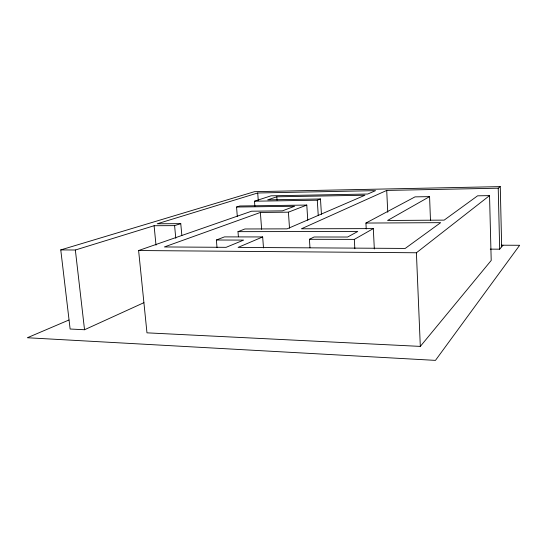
<?xml version="1.0" encoding="UTF-8"?>
<svg xmlns="http://www.w3.org/2000/svg" width="547" height="547" viewBox="0 0 547 547"><rect width="100%" height="100%" fill="white"/><g stroke="black" fill="none" stroke-linecap="round" stroke-linejoin="round"><path stroke-width="0.82" d="M237.295 216.352L236.55 207.033L294.614 206.26L282.402 210.862L251.586 211.204L138.61 250.526L146.972 332.836L420.315 346.401L491.206 260.454L489.538 195.621L477.599 195.819L444.164 220.12L387.591 220.475L429.573 196.626L430.489 220.53M490.283 249.131L499.678 249.186L502.98 245.206M138.61 250.526L416.404 252.769L489.538 195.621M374.333 248.953L373.3 228.598L301.397 228.796L386.715 190.424L498.228 188.202L500.266 186.623L501.667 246.793M309.971 247.777L309.417 239.285L354.326 239.381L373.3 228.598M366.237 228.995L365.922 223.053L415.029 196.872L429.573 196.626M309.417 239.285L314.074 236.995L347.632 237.029L357.752 231.49L237.993 231.661L238.403 236.762M500.266 186.623L254.478 191.676L60.765 249.897L70.125 329.027L84.539 329.738L143.902 302.682M68.929 320.009L27.35 337.745L435.46 360.377L519.65 245.282L501.278 245.2M263.49 247.921L262.669 236.94L238.068 247.401L405.197 248.434L440.663 222.663L365.922 223.053M217.022 247.62L216.38 240.017L224.461 236.892L262.669 236.94M237.993 231.661L244.94 228.974L287.093 228.858L364.958 195.231L276.823 196.811L267.688 199.846L320.48 198.971L321.431 214.294M216.38 240.017L243.627 240.092L226.109 247.333L164.38 246.95L260.372 212.462L288.413 212.168L306.785 205.063L307.77 220.263M254.875 206.281L254.492 201.207L317.287 200.202L320.48 198.971M236.55 207.033L239.771 205.987L306.785 205.063M254.492 201.207L271.073 195.812L367.728 194.035L375.57 190.643L257.705 192.988L157.242 223.778L180.763 223.648L181.85 235.442M60.765 249.897L75.349 250.013L154.097 225.726L174.596 225.631L180.763 223.648M75.349 250.013L84.539 329.738M154.097 225.726L155.998 245.138M174.596 225.631L175.778 238.273M260.372 212.462L261.637 229.323M257.705 192.988L258.28 200.564M276.823 196.811L277.062 200.195M288.413 212.168L289.513 228.195M317.287 200.202L318.245 215.45M354.326 239.381L354.839 248.728M386.715 190.424L387.755 212.304M416.404 252.769L420.315 346.401M498.228 188.202L499.678 249.186"/></g></svg>
